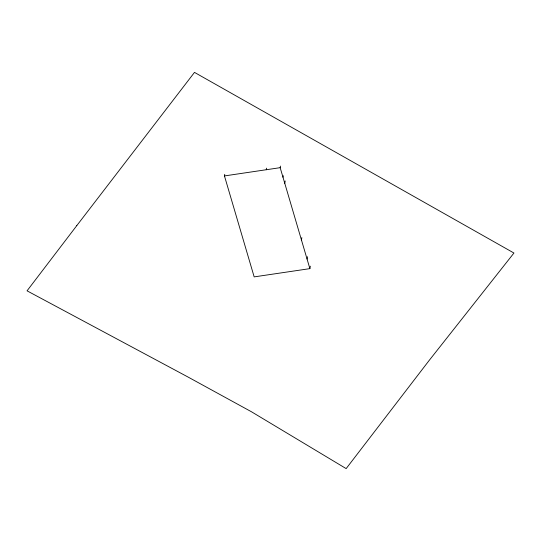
<?xml version="1.0" encoding="UTF-8"?>
<svg xmlns="http://www.w3.org/2000/svg" width="541" height="541" viewBox="0 0 541 541"><rect width="100%" height="100%" fill="white"/><g stroke="black" fill="none" stroke-linecap="round" stroke-linejoin="round"><path stroke-width="0.81" d="M310.331 266.206L309.885 268.634L254.169 276.884L224.454 175.926L224.758 174.31M266.246 169.739L266.537 168.15M309.885 268.634L280.17 167.676L280.475 166.06M282.99 177.245L283.274 175.69M284.776 183.311L285.208 180.971M301.438 239.947L301.871 237.607M307.065 259.065L307.498 256.725M224.454 175.926L280.17 167.676M76.788 225.611L27.05 290.828L188.349 377.205L251.538 411.809L346.152 468.607L429.304 360.265L513.95 253.026L194.49 72.393L76.788 225.611"/></g></svg>
